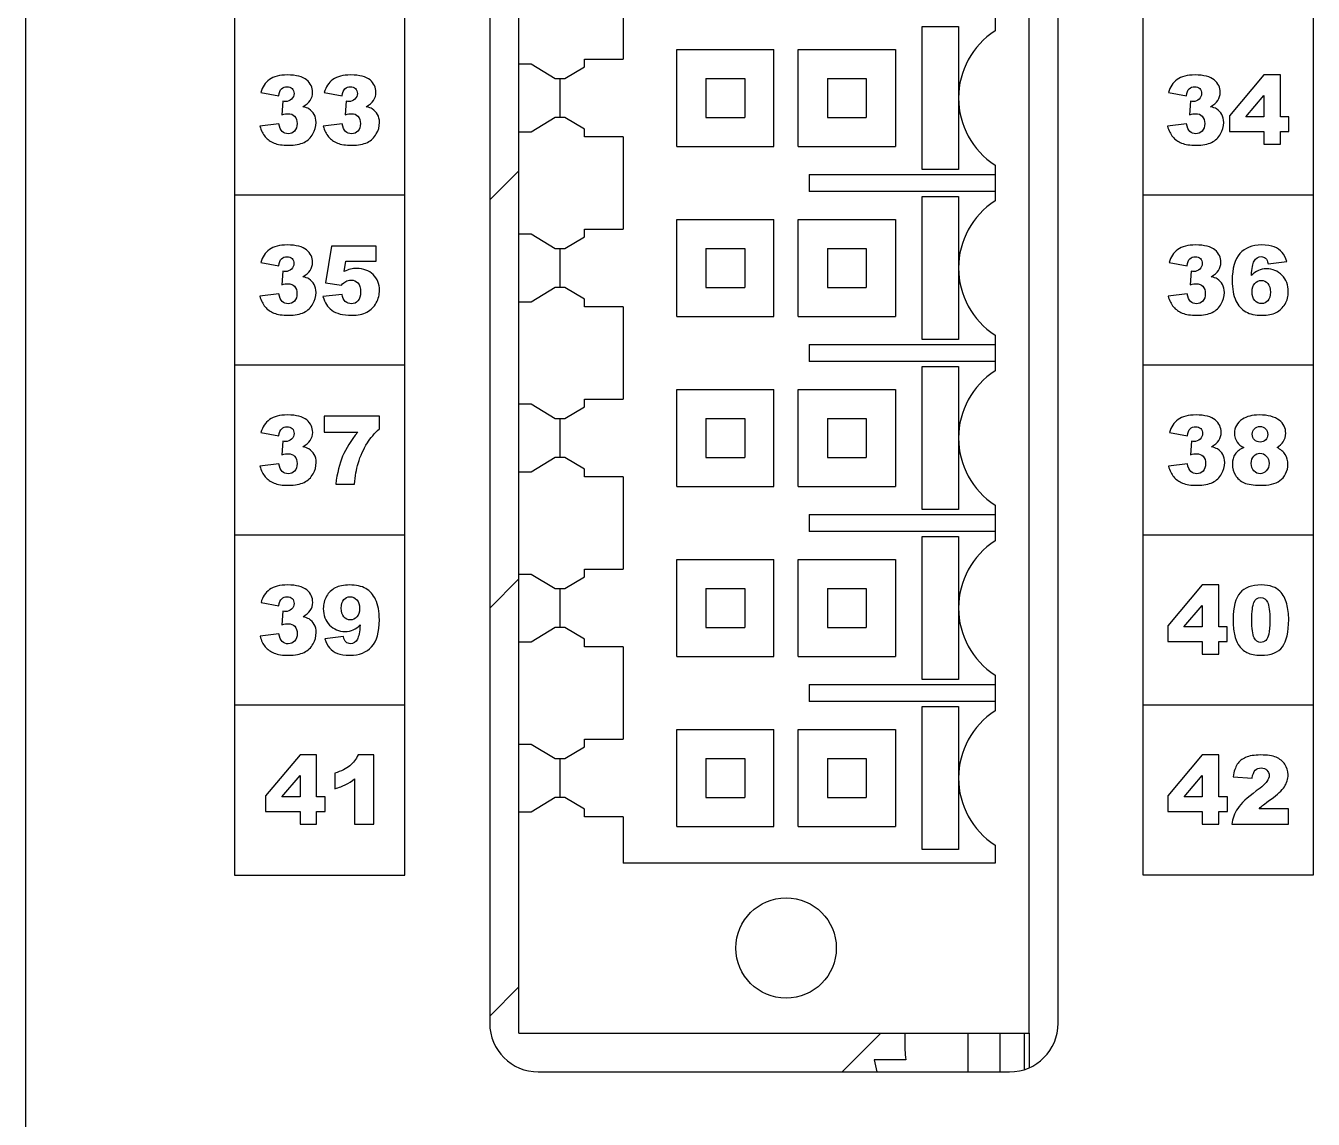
# Model space of a CAD drawing. Header units: millimetres. Extents: x 33 to 632, y -490 to 20.
# Drawn here: x 493.47 to 519.97, y -223.41 to -200.9 of the extents above; entities that cross this region are included whole.
import ezdxf

# ---------------------------------------------------------------- set-up
doc = ezdxf.new("R2010")
doc.units = ezdxf.units.MM

# ---------------------------------------------------------------- blocks, each defined once
blk = doc.blocks.new('MOD_DIM780')
at = {"linetype": 'Continuous'}
for p, q in [((115.619, 48.361), (115.619, 128.861)), ((126.119, 48.361), (126.119, 128.861)), ((115.019, 128.161), (115.019, 48.561)), ((126.719, 48.561), (126.719, 128.161)), ((109.769, 125.111), (109.769, 51.611)), ((113.269, 51.611), (113.269, 125.111)), ((128.469, 51.611), (128.469, 125.111)), ((131.969, 125.111), (131.969, 51.611)), ((105.469, 38.611), (105.469, 124.511)), ((117.769, 70.311), (117.769, 68.411)), ((125.419, 69.728), (125.419, 68.994)), ((123.918, 69.086), (124.669, 69.086)), ((123.918, 66.136), (123.918, 69.086)), ((124.669, 69.086), (124.669, 67.615)), ((116.969, 68.411), (117.769, 68.411)), ((116.97, 68.253), (116.969, 68.411)), ((118.869, 68.611), (120.869, 68.611)), ((118.869, 66.611), (118.869, 68.611)), ((120.869, 66.611), (120.869, 68.611)), ((121.369, 68.611), (123.369, 68.611)), ((121.369, 66.611), (121.369, 68.611)), ((123.369, 68.611), (123.369, 66.611)), ((115.619, 68.311), (115.869, 68.311)), ((115.869, 68.311), (116.369, 68.011)), ((116.566, 68.011), (116.97, 68.253)), ((116.369, 68.011), (116.566, 68.011)), ((116.469, 67.211), (116.469, 68.011)), ((119.469, 68.011), (120.269, 68.011)), ((119.469, 68.011), (119.469, 67.211)), ((120.269, 68.011), (120.269, 67.211)), ((121.969, 68.011), (122.769, 68.011)), ((121.969, 68.011), (121.969, 67.211)), ((122.769, 68.011), (122.769, 67.211)), ((130.954, 68.085), (130.245, 67.242)), ((131.293, 68.085), (130.954, 68.085)), ((131.293, 67.224), (131.293, 68.085)), ((110.31, 67.722), (110.677, 67.656)), ((111.614, 67.722), (111.982, 67.656)), ((124.669, 67.607), (124.669, 66.136)), ((128.991, 67.722), (129.358, 67.656)), ((130.579, 67.224), (130.954, 67.664)), ((130.954, 67.664), (130.954, 67.224)), ((110.761, 67.543), (110.741, 67.265)), ((112.066, 67.543), (112.046, 67.265)), ((129.442, 67.543), (129.422, 67.265)), ((110.677, 67.082), (110.289, 67.03)), ((111.982, 67.082), (111.593, 67.03)), ((116.369, 67.211), (115.869, 66.91)), ((116.566, 67.211), (116.369, 67.211)), ((116.97, 66.968), (116.566, 67.211)), ((119.469, 67.211), (120.269, 67.211)), ((121.969, 67.211), (122.769, 67.211)), ((129.358, 67.082), (128.97, 67.03)), ((130.245, 67.242), (130.245, 66.922)), ((130.954, 67.224), (130.579, 67.224)), ((131.469, 67.224), (131.293, 67.224)), ((131.469, 66.922), (131.469, 67.224)), ((115.869, 66.91), (115.619, 66.91)), ((116.969, 66.811), (116.97, 66.968)), ((117.769, 66.811), (116.969, 66.811)), ((117.769, 66.811), (117.769, 64.911)), ((130.245, 66.922), (130.954, 66.922)), ((130.954, 66.922), (130.954, 66.661)), ((131.293, 66.922), (131.469, 66.922)), ((131.293, 66.661), (131.293, 66.922)), ((118.869, 66.611), (120.869, 66.611)), ((121.369, 66.611), (123.369, 66.611)), ((130.954, 66.661), (131.293, 66.661)), ((115.019, 65.512), (115.619, 66.112)), ((121.594, 66.036), (125.419, 66.036)), ((121.594, 66.036), (121.594, 65.686)), ((124.669, 66.136), (123.918, 66.136)), ((125.419, 66.228), (125.419, 65.494)), ((113.269, 65.611), (109.769, 65.611)), ((125.419, 65.686), (121.594, 65.686)), ((123.918, 65.586), (124.669, 65.586)), ((123.918, 62.636), (123.918, 65.586)), ((124.669, 65.586), (124.669, 64.115)), ((131.969, 65.611), (128.469, 65.611)), ((118.869, 65.111), (120.869, 65.111)), ((118.869, 63.111), (118.869, 65.111)), ((120.869, 63.111), (120.869, 65.111)), ((121.369, 65.111), (123.369, 65.111)), ((121.369, 63.111), (121.369, 65.111)), ((123.369, 65.111), (123.369, 63.111)), ((115.619, 64.811), (115.869, 64.811)), ((115.869, 64.811), (116.369, 64.511)), ((116.566, 64.511), (116.97, 64.753)), ((116.969, 64.911), (117.769, 64.911)), ((116.97, 64.753), (116.969, 64.911)), ((111.761, 64.561), (111.638, 63.808)), ((112.684, 64.561), (111.761, 64.561)), ((112.684, 64.25), (112.684, 64.561)), ((116.369, 64.511), (116.566, 64.511)), ((116.469, 63.711), (116.469, 64.511)), ((119.469, 64.511), (120.269, 64.511)), ((119.469, 64.511), (119.469, 63.711)), ((120.269, 64.511), (120.269, 63.711)), ((121.969, 64.511), (122.769, 64.511)), ((121.969, 64.511), (121.969, 63.711)), ((122.769, 64.511), (122.769, 63.711)), ((110.308, 64.222), (110.676, 64.156)), ((112.025, 64.04), (112.059, 64.25)), ((112.059, 64.25), (112.684, 64.25)), ((129.004, 64.222), (129.372, 64.156)), ((131.039, 64.198), (131.425, 64.246)), ((110.76, 64.043), (110.74, 63.765)), ((124.669, 64.107), (124.669, 62.636)), ((129.456, 64.043), (129.436, 63.765)), ((111.638, 63.808), (111.969, 63.76)), ((116.369, 63.711), (115.869, 63.41)), ((116.566, 63.711), (116.369, 63.711)), ((116.97, 63.468), (116.566, 63.711)), ((119.469, 63.711), (120.269, 63.711)), ((121.969, 63.711), (122.769, 63.711)), ((110.676, 63.582), (110.287, 63.53)), ((111.98, 63.567), (111.587, 63.524)), ((115.869, 63.41), (115.619, 63.41)), ((116.969, 63.311), (116.97, 63.468)), ((129.372, 63.582), (128.983, 63.53)), ((117.769, 63.311), (116.969, 63.311)), ((117.769, 63.311), (117.769, 61.411)), ((118.869, 63.111), (120.869, 63.111)), ((121.369, 63.111), (123.369, 63.111)), ((124.669, 62.636), (123.918, 62.636)), ((125.419, 62.728), (125.419, 61.994)), ((121.594, 62.536), (125.419, 62.536)), ((121.594, 62.536), (121.594, 62.186)), ((113.269, 62.111), (109.769, 62.111)), ((125.419, 62.186), (121.594, 62.186)), ((123.918, 62.086), (124.669, 62.086)), ((123.918, 59.136), (123.918, 62.086)), ((124.669, 62.086), (124.669, 60.615)), ((131.969, 62.111), (128.469, 62.111)), ((118.869, 61.611), (120.869, 61.611)), ((118.869, 59.611), (118.869, 61.611)), ((120.869, 59.611), (120.869, 61.611)), ((121.369, 61.611), (123.369, 61.611)), ((121.369, 59.611), (121.369, 61.611)), ((123.369, 61.611), (123.369, 59.611)), ((115.619, 61.311), (115.869, 61.311)), ((115.869, 61.311), (116.369, 61.011)), ((116.566, 61.011), (116.97, 61.253)), ((116.969, 61.411), (117.769, 61.411)), ((116.97, 61.253), (116.969, 61.411)), ((112.748, 61.061), (111.613, 61.061)), ((111.613, 61.061), (111.613, 60.732)), ((112.748, 60.798), (112.748, 61.061)), ((116.369, 61.011), (116.566, 61.011)), ((116.469, 60.211), (116.469, 61.011)), ((119.469, 61.011), (120.269, 61.011)), ((119.469, 61.011), (119.469, 60.211)), ((120.269, 61.011), (120.269, 60.211)), ((121.969, 61.011), (122.769, 61.011)), ((121.969, 61.011), (121.969, 60.211)), ((122.769, 61.011), (122.769, 60.211)), ((110.311, 60.722), (110.679, 60.656)), ((111.613, 60.732), (112.304, 60.732)), ((129.01, 60.722), (129.378, 60.656)), ((110.763, 60.543), (110.743, 60.265)), ((124.669, 60.607), (124.669, 59.136)), ((129.462, 60.543), (129.442, 60.265)), ((116.369, 60.211), (115.869, 59.91)), ((116.566, 60.211), (116.369, 60.211)), ((116.97, 59.968), (116.566, 60.211)), ((119.469, 60.211), (120.269, 60.211)), ((121.969, 60.211), (122.769, 60.211)), ((110.679, 60.082), (110.29, 60.03)), ((115.869, 59.91), (115.619, 59.91)), ((116.969, 59.811), (116.97, 59.968)), ((129.378, 60.082), (128.989, 60.03)), ((111.849, 59.661), (112.236, 59.661)), ((117.769, 59.811), (116.969, 59.811)), ((117.769, 59.811), (117.769, 57.911)), ((118.869, 59.611), (120.869, 59.611)), ((121.369, 59.611), (123.369, 59.611)), ((124.669, 59.136), (123.918, 59.136)), ((125.419, 59.228), (125.419, 58.494)), ((121.594, 59.036), (125.419, 59.036)), ((121.594, 59.036), (121.594, 58.686)), ((113.269, 58.611), (109.769, 58.611)), ((125.419, 58.686), (121.594, 58.686)), ((123.918, 58.586), (124.669, 58.586)), ((123.918, 55.636), (123.918, 58.586)), ((124.669, 58.586), (124.669, 57.115)), ((131.969, 58.611), (128.469, 58.611)), ((118.869, 58.111), (120.869, 58.111)), ((118.869, 56.111), (118.869, 58.111)), ((120.869, 56.111), (120.869, 58.111)), ((121.369, 58.111), (123.369, 58.111)), ((121.369, 56.111), (121.369, 58.111)), ((123.369, 58.111), (123.369, 56.111)), ((115.619, 57.811), (115.869, 57.811)), ((115.869, 57.811), (116.369, 57.511)), ((116.969, 57.911), (117.769, 57.911)), ((116.97, 57.753), (116.969, 57.911)), ((115.019, 57.111), (115.619, 57.711)), ((116.369, 57.511), (116.566, 57.511)), ((116.469, 56.711), (116.469, 57.511)), ((116.566, 57.511), (116.97, 57.753)), ((119.469, 57.511), (120.269, 57.511)), ((119.469, 57.511), (119.469, 56.711)), ((120.269, 57.511), (120.269, 56.711)), ((121.969, 57.511), (122.769, 57.511)), ((121.969, 57.511), (121.969, 56.711)), ((122.769, 57.511), (122.769, 56.711)), ((129.683, 57.585), (128.975, 56.742)), ((130.023, 57.585), (129.683, 57.585)), ((130.023, 56.724), (130.023, 57.585)), ((110.312, 57.222), (110.679, 57.156)), ((110.763, 57.043), (110.743, 56.765)), ((124.669, 57.107), (124.669, 55.636)), ((129.308, 56.724), (129.683, 57.164)), ((129.683, 57.164), (129.683, 56.724)), ((116.369, 56.711), (115.869, 56.41)), ((116.566, 56.711), (116.369, 56.711)), ((116.97, 56.468), (116.566, 56.711)), ((119.469, 56.711), (120.269, 56.711)), ((121.969, 56.711), (122.769, 56.711)), ((128.975, 56.742), (128.975, 56.422)), ((129.683, 56.724), (129.308, 56.724)), ((130.198, 56.724), (130.023, 56.724)), ((130.198, 56.422), (130.198, 56.724)), ((110.679, 56.582), (110.291, 56.53)), ((112.011, 56.524), (111.624, 56.475)), ((116.969, 56.311), (116.97, 56.468)), ((115.869, 56.41), (115.619, 56.41)), ((117.769, 56.311), (116.969, 56.311)), ((117.769, 56.311), (117.769, 54.411)), ((128.975, 56.422), (129.683, 56.422)), ((129.683, 56.422), (129.683, 56.161)), ((130.023, 56.422), (130.198, 56.422)), ((130.023, 56.161), (130.023, 56.422)), ((118.869, 56.111), (120.869, 56.111)), ((121.369, 56.111), (123.369, 56.111)), ((129.683, 56.161), (130.023, 56.161)), ((125.419, 55.728), (125.419, 54.994)), ((121.594, 55.536), (125.419, 55.536)), ((121.594, 55.536), (121.594, 55.186)), ((124.669, 55.636), (123.918, 55.636)), ((125.419, 55.186), (121.594, 55.186)), ((113.269, 55.111), (109.769, 55.111)), ((123.918, 55.086), (124.669, 55.086)), ((123.918, 52.136), (123.918, 55.086)), ((124.669, 55.086), (124.669, 53.615)), ((131.969, 55.111), (128.469, 55.111)), ((118.869, 54.611), (120.869, 54.611)), ((118.869, 52.611), (118.869, 54.611)), ((120.869, 52.611), (120.869, 54.611)), ((121.369, 54.611), (123.369, 54.611)), ((121.369, 52.611), (121.369, 54.611)), ((123.369, 54.611), (123.369, 52.611)), ((116.969, 54.411), (117.769, 54.411)), ((116.97, 54.253), (116.969, 54.411)), ((111.115, 54.085), (110.406, 53.242)), ((111.454, 54.085), (111.115, 54.085)), ((111.454, 53.224), (111.454, 54.085)), ((112.632, 54.085), (112.31, 54.085)), ((112.632, 52.661), (112.632, 54.085)), ((115.619, 54.311), (115.869, 54.311)), ((115.869, 54.311), (116.369, 54.011)), ((116.566, 54.011), (116.97, 54.253)), ((129.686, 54.085), (128.978, 53.242)), ((130.025, 54.085), (129.686, 54.085)), ((130.025, 53.224), (130.025, 54.085)), ((116.369, 54.011), (116.566, 54.011)), ((116.469, 53.211), (116.469, 54.011)), ((119.469, 54.011), (120.269, 54.011)), ((119.469, 54.011), (119.469, 53.211)), ((120.269, 54.011), (120.269, 53.211)), ((121.969, 54.011), (122.769, 54.011)), ((121.969, 54.011), (121.969, 53.211)), ((122.769, 54.011), (122.769, 53.211)), ((110.739, 53.224), (111.115, 53.664)), ((111.115, 53.664), (111.115, 53.224)), ((111.83, 53.709), (111.83, 53.39)), ((112.239, 53.594), (112.239, 52.661)), ((124.669, 53.607), (124.669, 52.136)), ((129.311, 53.224), (129.686, 53.664)), ((129.686, 53.664), (129.686, 53.224)), ((130.322, 53.638), (130.712, 53.606)), ((110.406, 53.242), (110.406, 52.922)), ((111.115, 53.224), (110.739, 53.224)), ((111.63, 53.224), (111.454, 53.224)), ((111.63, 52.922), (111.63, 53.224)), ((116.369, 53.211), (115.869, 52.91)), ((116.566, 53.211), (116.369, 53.211)), ((116.97, 52.968), (116.566, 53.211)), ((119.469, 53.211), (120.269, 53.211)), ((121.969, 53.211), (122.769, 53.211)), ((128.978, 53.242), (128.978, 52.922)), ((129.686, 53.224), (129.311, 53.224)), ((130.201, 53.224), (130.025, 53.224)), ((130.201, 52.922), (130.201, 53.224)), ((110.406, 52.922), (111.115, 52.922)), ((111.115, 52.922), (111.115, 52.661)), ((111.454, 52.922), (111.63, 52.922)), ((111.454, 52.661), (111.454, 52.922)), ((115.869, 52.91), (115.619, 52.91)), ((116.969, 52.811), (116.97, 52.968)), ((117.769, 52.811), (116.969, 52.811)), ((117.769, 52.811), (117.769, 51.861)), ((128.978, 52.922), (129.686, 52.922)), ((129.686, 52.922), (129.686, 52.661)), ((130.025, 52.922), (130.201, 52.922)), ((130.025, 52.661), (130.025, 52.922)), ((131.461, 52.978), (130.853, 52.978)), ((131.461, 52.661), (131.461, 52.978)), ((111.115, 52.661), (111.454, 52.661)), ((112.239, 52.661), (112.632, 52.661)), ((118.869, 52.611), (120.869, 52.611)), ((121.369, 52.611), (123.369, 52.611)), ((129.686, 52.661), (130.025, 52.661)), ((130.294, 52.661), (131.461, 52.661)), ((125.419, 52.228), (125.419, 51.861)), ((124.669, 52.136), (123.918, 52.136)), ((125.419, 51.861), (117.769, 51.861)), ((109.769, 51.611), (113.269, 51.611)), ((131.969, 51.611), (128.469, 51.611)), ((115.019, 48.711), (115.619, 49.311)), ((115.619, 48.361), (126.119, 48.361)), ((122.27, 47.561), (123.07, 48.361)), ((124.869, 47.561), (124.869, 48.361)), ((125.519, 48.361), (125.519, 47.561)), ((126.019, 48.361), (126.019, 47.607)), ((126.119, 48.361), (126.119, 47.645)), ((123.583, 47.811), (122.932, 47.811)), ((116.019, 47.561), (125.719, 47.561))]:
    blk.add_line(p, q, dxfattribs=at)
blk.add_circle((121.119, 50.111), 1.033, dxfattribs=at)
for centre, radius, start, end in [((126.319, 67.611), 1.65, 123.0557, 236.9443), ((126.319, 64.111), 1.65, 123.0557, 236.9443), ((126.319, 60.611), 1.65, 123.0557, 236.9443), ((130.885, 60.708), 1.071, 270.0061, 282.0044), ((126.319, 57.111), 1.65, 123.0557, 236.9443), ((126.319, 53.611), 1.65, 123.0557, 236.9443), ((116.019, 48.561), 1, 180, 270), ((125.719, 48.561), 1, 270, 360), ((127.066, 48.211), 3.506, 177.5478, 180.0002), ((127.055, 48.211), 3.495, 179.9973, 186.5691), ((125.432, 48.211), 2.531, 189.0928, 194.8806)]:
    blk.add_arc(centre, radius, start, end, dxfattribs=at)
for points in [[(110.486, 67.991), (110.399, 67.928), (110.34, 67.838), (110.31, 67.722)], [(110.855, 68.085), (110.696, 68.085), (110.572, 68.053), (110.486, 67.991)], [(110.736, 67.801), (110.764, 67.829), (110.802, 67.843), (110.847, 67.843)], [(110.847, 67.843), (110.891, 67.843), (110.927, 67.83), (110.952, 67.804)], [(111.251, 67.982), (111.169, 68.05), (111.037, 68.085), (110.855, 68.085)], [(111.374, 67.725), (111.374, 67.829), (111.333, 67.914), (111.251, 67.982)], [(111.79, 67.991), (111.703, 67.928), (111.645, 67.838), (111.614, 67.722)], [(112.16, 68.085), (112, 68.085), (111.877, 68.053), (111.79, 67.991)], [(112.04, 67.801), (112.069, 67.829), (112.106, 67.843), (112.152, 67.843)], [(112.152, 67.843), (112.196, 67.843), (112.231, 67.83), (112.256, 67.804)], [(112.555, 67.982), (112.474, 68.05), (112.342, 68.085), (112.16, 68.085)], [(112.678, 67.725), (112.678, 67.829), (112.637, 67.914), (112.555, 67.982)], [(129.167, 67.991), (129.079, 67.928), (129.021, 67.838), (128.991, 67.722)], [(129.536, 68.085), (129.376, 68.085), (129.253, 68.053), (129.167, 67.991)], [(129.417, 67.801), (129.445, 67.829), (129.482, 67.843), (129.528, 67.843)], [(129.528, 67.843), (129.572, 67.843), (129.608, 67.83), (129.633, 67.804)], [(129.932, 67.982), (129.85, 68.05), (129.718, 68.085), (129.536, 68.085)], [(130.054, 67.725), (130.054, 67.829), (130.013, 67.914), (129.932, 67.982)], [(110.677, 67.656), (110.687, 67.725), (110.707, 67.773), (110.736, 67.801)], [(110.939, 67.587), (110.905, 67.555), (110.863, 67.538), (110.812, 67.538)], [(110.991, 67.703), (110.991, 67.658), (110.973, 67.619), (110.939, 67.587)], [(110.952, 67.804), (110.977, 67.779), (110.991, 67.745), (110.991, 67.703)], [(111.324, 67.561), (111.356, 67.61), (111.374, 67.664), (111.374, 67.725)], [(111.982, 67.656), (111.991, 67.725), (112.012, 67.773), (112.04, 67.801)], [(112.244, 67.587), (112.209, 67.555), (112.167, 67.538), (112.117, 67.538)], [(112.295, 67.703), (112.295, 67.658), (112.278, 67.619), (112.244, 67.587)], [(112.256, 67.804), (112.282, 67.779), (112.295, 67.745), (112.295, 67.703)], [(112.628, 67.561), (112.661, 67.61), (112.678, 67.664), (112.678, 67.725)], [(129.358, 67.656), (129.368, 67.725), (129.388, 67.773), (129.417, 67.801)], [(129.62, 67.587), (129.586, 67.555), (129.544, 67.538), (129.493, 67.538)], [(129.672, 67.703), (129.672, 67.658), (129.654, 67.619), (129.62, 67.587)], [(129.633, 67.804), (129.658, 67.779), (129.672, 67.745), (129.672, 67.703)], [(130.005, 67.561), (130.037, 67.61), (130.054, 67.664), (130.054, 67.725)], [(110.812, 67.538), (110.8, 67.538), (110.782, 67.539), (110.761, 67.543)], [(111.174, 67.432), (111.241, 67.469), (111.291, 67.512), (111.324, 67.561)], [(111.298, 67.385), (111.27, 67.403), (111.227, 67.419), (111.174, 67.432)], [(111.406, 67.272), (111.38, 67.319), (111.344, 67.357), (111.298, 67.385)], [(112.117, 67.538), (112.104, 67.538), (112.087, 67.539), (112.066, 67.543)], [(112.479, 67.432), (112.545, 67.469), (112.595, 67.512), (112.628, 67.561)], [(112.602, 67.385), (112.574, 67.403), (112.532, 67.419), (112.479, 67.432)], [(112.711, 67.272), (112.685, 67.319), (112.648, 67.357), (112.602, 67.385)], [(129.493, 67.538), (129.481, 67.538), (129.463, 67.539), (129.442, 67.543)], [(129.855, 67.432), (129.922, 67.469), (129.971, 67.512), (130.005, 67.561)], [(129.979, 67.385), (129.95, 67.403), (129.908, 67.419), (129.855, 67.432)], [(130.087, 67.272), (130.061, 67.319), (130.025, 67.357), (129.979, 67.385)], [(110.748, 66.919), (110.716, 66.949), (110.693, 67.004), (110.677, 67.082)], [(110.741, 67.265), (110.795, 67.28), (110.837, 67.288), (110.867, 67.288)], [(110.867, 67.288), (110.925, 67.288), (110.97, 67.27), (111.003, 67.234)], [(111.054, 67.084), (111.054, 67.02), (111.036, 66.969), (111.001, 66.931)], [(111.003, 67.234), (111.036, 67.198), (111.054, 67.149), (111.054, 67.084)], [(111.381, 66.87), (111.423, 66.944), (111.445, 67.023), (111.445, 67.105)], [(111.445, 67.105), (111.445, 67.17), (111.432, 67.225), (111.406, 67.272)], [(112.053, 66.919), (112.02, 66.949), (111.997, 67.004), (111.982, 67.082)], [(112.046, 67.265), (112.099, 67.28), (112.141, 67.288), (112.172, 67.288)], [(112.172, 67.288), (112.229, 67.288), (112.274, 67.27), (112.307, 67.234)], [(112.358, 67.084), (112.358, 67.02), (112.34, 66.969), (112.306, 66.931)], [(112.307, 67.234), (112.341, 67.198), (112.358, 67.149), (112.358, 67.084)], [(112.685, 66.87), (112.728, 66.944), (112.75, 67.023), (112.75, 67.105)], [(112.75, 67.105), (112.75, 67.17), (112.736, 67.225), (112.711, 67.272)], [(129.429, 66.919), (129.397, 66.949), (129.374, 67.004), (129.358, 67.082)], [(129.422, 67.265), (129.476, 67.28), (129.518, 67.288), (129.548, 67.288)], [(129.548, 67.288), (129.606, 67.288), (129.651, 67.27), (129.684, 67.234)], [(129.735, 67.084), (129.735, 67.02), (129.716, 66.969), (129.682, 66.931)], [(129.684, 67.234), (129.717, 67.198), (129.735, 67.149), (129.735, 67.084)], [(130.062, 66.87), (130.104, 66.944), (130.126, 67.023), (130.126, 67.105)], [(130.126, 67.105), (130.126, 67.17), (130.113, 67.225), (130.087, 67.272)], [(110.289, 67.03), (110.314, 66.942), (110.35, 66.87), (110.398, 66.813)], [(110.398, 66.813), (110.445, 66.755), (110.506, 66.711), (110.579, 66.682)], [(110.871, 66.874), (110.822, 66.874), (110.781, 66.888), (110.748, 66.919)], [(111.001, 66.931), (110.967, 66.893), (110.923, 66.874), (110.871, 66.874)], [(111.197, 66.697), (111.277, 66.737), (111.338, 66.795), (111.381, 66.87)], [(111.593, 67.03), (111.618, 66.942), (111.654, 66.87), (111.702, 66.813)], [(111.702, 66.813), (111.75, 66.755), (111.81, 66.711), (111.884, 66.682)], [(112.176, 66.874), (112.126, 66.874), (112.085, 66.888), (112.053, 66.919)], [(112.306, 66.931), (112.271, 66.893), (112.227, 66.874), (112.176, 66.874)], [(112.501, 66.697), (112.582, 66.737), (112.643, 66.795), (112.685, 66.87)], [(128.97, 67.03), (128.994, 66.942), (129.031, 66.87), (129.079, 66.813)], [(129.079, 66.813), (129.126, 66.755), (129.186, 66.711), (129.26, 66.682)], [(129.552, 66.874), (129.503, 66.874), (129.461, 66.888), (129.429, 66.919)], [(129.682, 66.931), (129.648, 66.893), (129.604, 66.874), (129.552, 66.874)], [(129.878, 66.697), (129.958, 66.737), (130.019, 66.795), (130.062, 66.87)], [(110.579, 66.682), (110.653, 66.652), (110.753, 66.637), (110.881, 66.637)], [(110.881, 66.637), (111.011, 66.637), (111.117, 66.658), (111.197, 66.697)], [(111.884, 66.682), (111.957, 66.652), (112.057, 66.637), (112.185, 66.637)], [(112.185, 66.637), (112.315, 66.637), (112.421, 66.658), (112.501, 66.697)], [(129.26, 66.682), (129.333, 66.652), (129.434, 66.637), (129.562, 66.637)], [(129.562, 66.637), (129.692, 66.637), (129.798, 66.658), (129.878, 66.697)], [(110.484, 64.491), (110.397, 64.428), (110.339, 64.338), (110.308, 64.222)], [(110.854, 64.585), (110.694, 64.585), (110.571, 64.553), (110.484, 64.491)], [(111.249, 64.482), (111.168, 64.55), (111.036, 64.585), (110.854, 64.585)], [(111.372, 64.225), (111.372, 64.329), (111.331, 64.414), (111.249, 64.482)], [(129.18, 64.491), (129.093, 64.428), (129.035, 64.338), (129.004, 64.222)], [(129.55, 64.585), (129.39, 64.585), (129.267, 64.553), (129.18, 64.491)], [(129.946, 64.482), (129.864, 64.55), (129.732, 64.585), (129.55, 64.585)], [(130.068, 64.225), (130.068, 64.329), (130.027, 64.414), (129.946, 64.482)], [(130.461, 64.408), (130.354, 64.29), (130.301, 64.105), (130.301, 63.853)], [(130.903, 64.585), (130.714, 64.585), (130.567, 64.525), (130.461, 64.408)], [(131.167, 64.545), (131.102, 64.571), (131.014, 64.585), (130.903, 64.585)], [(131.328, 64.432), (131.285, 64.482), (131.232, 64.52), (131.167, 64.545)], [(131.425, 64.246), (131.402, 64.32), (131.37, 64.383), (131.328, 64.432)], [(110.676, 64.156), (110.686, 64.225), (110.706, 64.273), (110.734, 64.301)], [(110.734, 64.301), (110.763, 64.329), (110.8, 64.343), (110.846, 64.343)], [(110.846, 64.343), (110.89, 64.343), (110.925, 64.33), (110.951, 64.304)], [(110.989, 64.203), (110.989, 64.158), (110.972, 64.119), (110.938, 64.087)], [(110.951, 64.304), (110.976, 64.279), (110.989, 64.245), (110.989, 64.203)], [(111.322, 64.061), (111.355, 64.11), (111.372, 64.164), (111.372, 64.225)], [(129.372, 64.156), (129.382, 64.225), (129.402, 64.273), (129.43, 64.301)], [(129.43, 64.301), (129.459, 64.329), (129.496, 64.343), (129.542, 64.343)], [(129.542, 64.343), (129.586, 64.343), (129.621, 64.33), (129.647, 64.304)], [(129.685, 64.203), (129.685, 64.158), (129.668, 64.119), (129.634, 64.087)], [(129.647, 64.304), (129.672, 64.279), (129.685, 64.245), (129.685, 64.203)], [(130.019, 64.061), (130.051, 64.11), (130.068, 64.164), (130.068, 64.225)], [(130.696, 63.956), (130.707, 64.106), (130.726, 64.204), (130.752, 64.251)], [(130.752, 64.251), (130.786, 64.313), (130.836, 64.346), (130.899, 64.346)], [(130.899, 64.346), (130.934, 64.346), (130.963, 64.334), (130.987, 64.312)], [(130.987, 64.312), (131.011, 64.289), (131.028, 64.251), (131.039, 64.198)], [(110.811, 64.038), (110.798, 64.038), (110.781, 64.039), (110.76, 64.043)], [(110.938, 64.087), (110.903, 64.055), (110.861, 64.038), (110.811, 64.038)], [(111.173, 63.932), (111.239, 63.969), (111.289, 64.012), (111.322, 64.061)], [(111.297, 63.885), (111.268, 63.903), (111.226, 63.919), (111.173, 63.932)], [(111.405, 63.772), (111.379, 63.819), (111.343, 63.857), (111.297, 63.885)], [(112.153, 64.086), (112.111, 64.076), (112.068, 64.06), (112.025, 64.04)], [(112.279, 64.101), (112.237, 64.101), (112.195, 64.096), (112.153, 64.086)], [(112.62, 63.974), (112.532, 64.058), (112.419, 64.101), (112.279, 64.101)], [(112.751, 63.654), (112.751, 63.782), (112.707, 63.889), (112.62, 63.974)], [(129.507, 64.038), (129.494, 64.038), (129.477, 64.039), (129.456, 64.043)], [(129.634, 64.087), (129.599, 64.055), (129.557, 64.038), (129.507, 64.038)], [(129.869, 63.932), (129.936, 63.969), (129.985, 64.012), (130.019, 64.061)], [(129.993, 63.885), (129.964, 63.903), (129.922, 63.919), (129.869, 63.932)], [(130.101, 63.772), (130.075, 63.819), (130.039, 63.857), (129.993, 63.885)], [(130.839, 64.06), (130.789, 64.037), (130.742, 64.003), (130.696, 63.956)], [(131.009, 64.095), (130.944, 64.095), (130.888, 64.083), (130.839, 64.06)], [(131.325, 63.961), (131.239, 64.05), (131.133, 64.095), (131.009, 64.095)], [(131.455, 63.622), (131.455, 63.759), (131.411, 63.871), (131.325, 63.961)], [(110.74, 63.765), (110.793, 63.78), (110.835, 63.788), (110.866, 63.788)], [(110.866, 63.788), (110.923, 63.788), (110.968, 63.77), (111.001, 63.734)], [(111.001, 63.734), (111.035, 63.698), (111.052, 63.649), (111.052, 63.584)], [(111.379, 63.37), (111.422, 63.444), (111.444, 63.523), (111.444, 63.605)], [(111.444, 63.605), (111.444, 63.67), (111.43, 63.725), (111.405, 63.772)], [(111.969, 63.76), (112, 63.795), (112.028, 63.82), (112.055, 63.833)], [(112.055, 63.833), (112.089, 63.851), (112.126, 63.861), (112.164, 63.861)], [(112.164, 63.861), (112.223, 63.861), (112.27, 63.841), (112.306, 63.802)], [(112.306, 63.802), (112.341, 63.763), (112.36, 63.702), (112.36, 63.619)], [(112.36, 63.619), (112.36, 63.537), (112.341, 63.476), (112.306, 63.435)], [(112.684, 63.394), (112.728, 63.477), (112.751, 63.564), (112.751, 63.654)], [(129.436, 63.765), (129.49, 63.78), (129.532, 63.788), (129.562, 63.788)], [(129.562, 63.788), (129.62, 63.788), (129.664, 63.77), (129.698, 63.734)], [(129.698, 63.734), (129.731, 63.698), (129.748, 63.649), (129.748, 63.584)], [(130.076, 63.37), (130.118, 63.444), (130.14, 63.523), (130.14, 63.605)], [(130.14, 63.605), (130.14, 63.67), (130.127, 63.725), (130.101, 63.772)], [(130.301, 63.853), (130.301, 63.68), (130.326, 63.542), (130.377, 63.437)], [(130.709, 63.622), (130.709, 63.696), (130.727, 63.754), (130.764, 63.794)], [(130.766, 63.443), (130.728, 63.486), (130.709, 63.546), (130.709, 63.622)], [(130.764, 63.794), (130.8, 63.834), (130.846, 63.854), (130.9, 63.854)], [(130.9, 63.854), (130.953, 63.854), (130.997, 63.833), (131.032, 63.792)], [(131.032, 63.792), (131.068, 63.75), (131.086, 63.69), (131.086, 63.611)], [(131.086, 63.611), (131.086, 63.534), (131.069, 63.476), (131.035, 63.437)], [(131.389, 63.369), (131.433, 63.445), (131.455, 63.529), (131.455, 63.622)], [(110.287, 63.53), (110.312, 63.442), (110.348, 63.37), (110.396, 63.313)], [(110.747, 63.419), (110.714, 63.449), (110.691, 63.504), (110.676, 63.582)], [(110.87, 63.374), (110.82, 63.374), (110.779, 63.388), (110.747, 63.419)], [(111, 63.431), (110.965, 63.393), (110.921, 63.374), (110.87, 63.374)], [(111.052, 63.584), (111.052, 63.52), (111.034, 63.469), (111, 63.431)], [(111.195, 63.197), (111.276, 63.237), (111.337, 63.295), (111.379, 63.37)], [(111.587, 63.524), (111.606, 63.458), (111.63, 63.403), (111.659, 63.359)], [(111.659, 63.359), (111.687, 63.315), (111.725, 63.275), (111.77, 63.241)], [(112.047, 63.422), (112.012, 63.455), (111.99, 63.504), (111.98, 63.567)], [(112.172, 63.374), (112.124, 63.374), (112.082, 63.39), (112.047, 63.422)], [(112.306, 63.435), (112.271, 63.394), (112.226, 63.374), (112.172, 63.374)], [(112.492, 63.203), (112.574, 63.247), (112.638, 63.31), (112.684, 63.394)], [(128.983, 63.53), (129.008, 63.442), (129.045, 63.37), (129.092, 63.313)], [(129.443, 63.419), (129.41, 63.449), (129.387, 63.504), (129.372, 63.582)], [(129.566, 63.374), (129.516, 63.374), (129.475, 63.388), (129.443, 63.419)], [(129.696, 63.431), (129.662, 63.393), (129.618, 63.374), (129.566, 63.374)], [(129.748, 63.584), (129.748, 63.52), (129.73, 63.469), (129.696, 63.431)], [(129.891, 63.197), (129.972, 63.237), (130.033, 63.295), (130.076, 63.37)], [(130.377, 63.437), (130.427, 63.332), (130.495, 63.256), (130.58, 63.208)], [(130.907, 63.379), (130.851, 63.379), (130.805, 63.4), (130.766, 63.443)], [(131.035, 63.437), (131, 63.398), (130.957, 63.379), (130.907, 63.379)], [(131.207, 63.195), (131.285, 63.234), (131.345, 63.292), (131.389, 63.369)], [(110.396, 63.313), (110.444, 63.255), (110.504, 63.211), (110.578, 63.182)], [(110.578, 63.182), (110.651, 63.152), (110.751, 63.137), (110.879, 63.137)], [(110.879, 63.137), (111.009, 63.137), (111.115, 63.158), (111.195, 63.197)], [(111.77, 63.241), (111.816, 63.207), (111.873, 63.18), (111.939, 63.163)], [(111.939, 63.163), (112.004, 63.146), (112.084, 63.137), (112.176, 63.137)], [(112.176, 63.137), (112.304, 63.137), (112.41, 63.159), (112.492, 63.203)], [(129.092, 63.313), (129.14, 63.255), (129.2, 63.211), (129.274, 63.182)], [(129.274, 63.182), (129.347, 63.152), (129.448, 63.137), (129.576, 63.137)], [(129.576, 63.137), (129.705, 63.137), (129.811, 63.158), (129.891, 63.197)], [(130.58, 63.208), (130.664, 63.161), (130.777, 63.137), (130.917, 63.137)], [(130.917, 63.137), (131.034, 63.137), (131.13, 63.157), (131.207, 63.195)], [(110.487, 60.991), (110.4, 60.928), (110.342, 60.838), (110.311, 60.722)], [(110.856, 61.085), (110.697, 61.085), (110.574, 61.053), (110.487, 60.991)], [(111.252, 60.982), (111.171, 61.05), (111.039, 61.085), (110.856, 61.085)], [(111.375, 60.725), (111.375, 60.829), (111.334, 60.914), (111.252, 60.982)], [(129.186, 60.991), (129.099, 60.928), (129.041, 60.838), (129.01, 60.722)], [(129.556, 61.085), (129.396, 61.085), (129.273, 61.053), (129.186, 60.991)], [(129.951, 60.982), (129.87, 61.05), (129.738, 61.085), (129.556, 61.085)], [(130.074, 60.725), (130.074, 60.829), (130.033, 60.914), (129.951, 60.982)], [(130.513, 60.998), (130.403, 60.924), (130.348, 60.828), (130.348, 60.711)], [(130.854, 61.085), (130.713, 61.085), (130.599, 61.056), (130.513, 60.998)], [(131.269, 60.977), (131.179, 61.048), (131.041, 61.085), (130.854, 61.085)], [(131.403, 60.708), (131.403, 60.816), (131.359, 60.906), (131.269, 60.977)], [(110.679, 60.656), (110.688, 60.725), (110.708, 60.773), (110.737, 60.801)], [(110.737, 60.801), (110.766, 60.829), (110.803, 60.843), (110.849, 60.843)], [(110.849, 60.843), (110.893, 60.843), (110.928, 60.83), (110.953, 60.804)], [(110.992, 60.703), (110.992, 60.658), (110.975, 60.619), (110.941, 60.587)], [(110.953, 60.804), (110.979, 60.779), (110.992, 60.745), (110.992, 60.703)], [(111.325, 60.561), (111.358, 60.61), (111.375, 60.664), (111.375, 60.725)], [(112.304, 60.732), (112.162, 60.556), (112.058, 60.39), (111.992, 60.236)], [(112.501, 60.509), (112.567, 60.612), (112.649, 60.708), (112.748, 60.798)], [(129.378, 60.656), (129.387, 60.725), (129.407, 60.773), (129.436, 60.801)], [(129.436, 60.801), (129.465, 60.829), (129.502, 60.843), (129.548, 60.843)], [(129.548, 60.843), (129.592, 60.843), (129.627, 60.83), (129.652, 60.804)], [(129.691, 60.703), (129.691, 60.658), (129.674, 60.619), (129.64, 60.587)], [(129.652, 60.804), (129.678, 60.779), (129.691, 60.745), (129.691, 60.703)], [(130.024, 60.561), (130.057, 60.61), (130.074, 60.664), (130.074, 60.725)], [(130.348, 60.711), (130.348, 60.64), (130.367, 60.577), (130.405, 60.522)], [(130.714, 60.688), (130.714, 60.735), (130.728, 60.773), (130.758, 60.803)], [(130.759, 60.571), (130.728, 60.6), (130.714, 60.64), (130.714, 60.688)], [(130.758, 60.803), (130.787, 60.832), (130.826, 60.848), (130.873, 60.848)], [(130.873, 60.848), (130.919, 60.848), (130.957, 60.832), (130.988, 60.802)], [(130.988, 60.802), (131.018, 60.771), (131.033, 60.732), (131.033, 60.684)], [(131.35, 60.532), (131.385, 60.586), (131.403, 60.645), (131.403, 60.708)], [(110.814, 60.538), (110.801, 60.538), (110.784, 60.539), (110.763, 60.543)], [(110.941, 60.587), (110.906, 60.555), (110.864, 60.538), (110.814, 60.538)], [(111.175, 60.432), (111.242, 60.469), (111.292, 60.512), (111.325, 60.561)], [(111.299, 60.385), (111.271, 60.403), (111.229, 60.419), (111.175, 60.432)], [(112.31, 60.088), (112.357, 60.242), (112.421, 60.383), (112.501, 60.509)], [(129.513, 60.538), (129.5, 60.538), (129.483, 60.539), (129.462, 60.543)], [(129.64, 60.587), (129.605, 60.555), (129.563, 60.538), (129.513, 60.538)], [(129.874, 60.432), (129.941, 60.469), (129.991, 60.512), (130.024, 60.561)], [(129.998, 60.385), (129.97, 60.403), (129.928, 60.419), (129.874, 60.432)], [(130.405, 60.522), (130.433, 60.482), (130.478, 60.446), (130.539, 60.413)], [(130.88, 60.527), (130.829, 60.527), (130.789, 60.541), (130.759, 60.571)], [(130.99, 60.571), (130.961, 60.541), (130.924, 60.527), (130.88, 60.527)], [(131.033, 60.684), (131.033, 60.638), (131.019, 60.599), (130.99, 60.571)], [(131.224, 60.413), (131.281, 60.451), (131.323, 60.491), (131.35, 60.532)], [(110.743, 60.265), (110.796, 60.28), (110.838, 60.288), (110.869, 60.288)], [(110.869, 60.288), (110.926, 60.288), (110.971, 60.27), (111.004, 60.234)], [(111.004, 60.234), (111.038, 60.198), (111.055, 60.149), (111.055, 60.084)], [(111.407, 60.272), (111.382, 60.319), (111.345, 60.357), (111.299, 60.385)], [(111.447, 60.105), (111.447, 60.17), (111.433, 60.225), (111.407, 60.272)], [(111.992, 60.236), (111.927, 60.081), (111.879, 59.889), (111.849, 59.661)], [(129.442, 60.265), (129.495, 60.28), (129.537, 60.288), (129.568, 60.288)], [(129.568, 60.288), (129.625, 60.288), (129.67, 60.27), (129.703, 60.234)], [(129.703, 60.234), (129.737, 60.198), (129.754, 60.149), (129.754, 60.084)], [(130.107, 60.272), (130.081, 60.319), (130.044, 60.357), (129.998, 60.385)], [(130.146, 60.105), (130.146, 60.17), (130.132, 60.225), (130.107, 60.272)], [(130.362, 60.28), (130.324, 60.223), (130.305, 60.154), (130.305, 60.072)], [(130.539, 60.413), (130.459, 60.382), (130.401, 60.338), (130.362, 60.28)], [(130.693, 60.086), (130.693, 60.151), (130.71, 60.202), (130.746, 60.24)], [(130.746, 60.24), (130.783, 60.279), (130.825, 60.298), (130.873, 60.298)], [(130.873, 60.298), (130.922, 60.298), (130.965, 60.278), (131.002, 60.238)], [(131.002, 60.238), (131.04, 60.198), (131.059, 60.148), (131.059, 60.087)], [(131.393, 60.269), (131.356, 60.328), (131.299, 60.377), (131.224, 60.413)], [(131.449, 60.07), (131.449, 60.143), (131.43, 60.209), (131.393, 60.269)], [(110.29, 60.03), (110.315, 59.942), (110.351, 59.87), (110.399, 59.813)], [(110.75, 59.919), (110.717, 59.949), (110.694, 60.004), (110.679, 60.082)], [(110.873, 59.874), (110.823, 59.874), (110.782, 59.888), (110.75, 59.919)], [(111.003, 59.931), (110.968, 59.893), (110.924, 59.874), (110.873, 59.874)], [(111.055, 60.084), (111.055, 60.02), (111.037, 59.969), (111.003, 59.931)], [(111.382, 59.87), (111.425, 59.944), (111.447, 60.023), (111.447, 60.105)], [(112.236, 59.661), (112.249, 59.825), (112.274, 59.967), (112.31, 60.088)], [(128.989, 60.03), (129.014, 59.942), (129.05, 59.87), (129.098, 59.813)], [(129.449, 59.919), (129.416, 59.949), (129.393, 60.004), (129.378, 60.082)], [(129.572, 59.874), (129.522, 59.874), (129.481, 59.888), (129.449, 59.919)], [(129.702, 59.931), (129.667, 59.893), (129.623, 59.874), (129.572, 59.874)], [(129.754, 60.084), (129.754, 60.02), (129.736, 59.969), (129.702, 59.931)], [(130.081, 59.87), (130.124, 59.944), (130.146, 60.023), (130.146, 60.105)], [(130.305, 60.072), (130.305, 59.988), (130.325, 59.912), (130.366, 59.844)], [(130.749, 59.934), (130.711, 59.973), (130.693, 60.024), (130.693, 60.086)], [(130.878, 59.876), (130.829, 59.876), (130.786, 59.895), (130.749, 59.934)], [(131.003, 59.935), (130.966, 59.895), (130.924, 59.876), (130.878, 59.876)], [(131.059, 60.087), (131.059, 60.025), (131.04, 59.975), (131.003, 59.935)], [(131.401, 59.874), (131.433, 59.935), (131.449, 60), (131.449, 60.07)], [(110.399, 59.813), (110.447, 59.755), (110.507, 59.711), (110.58, 59.682)], [(110.58, 59.682), (110.654, 59.652), (110.754, 59.637), (110.882, 59.637)], [(110.882, 59.637), (111.012, 59.637), (111.118, 59.658), (111.198, 59.697)], [(111.198, 59.697), (111.279, 59.737), (111.34, 59.795), (111.382, 59.87)], [(129.098, 59.813), (129.146, 59.755), (129.206, 59.711), (129.28, 59.682)], [(129.28, 59.682), (129.353, 59.652), (129.453, 59.637), (129.581, 59.637)], [(129.581, 59.637), (129.711, 59.637), (129.817, 59.658), (129.897, 59.697)], [(129.897, 59.697), (129.978, 59.737), (130.039, 59.795), (130.081, 59.87)], [(130.366, 59.844), (130.406, 59.775), (130.467, 59.724), (130.545, 59.689)], [(130.545, 59.689), (130.623, 59.655), (130.736, 59.637), (130.885, 59.637)], [(131.107, 59.66), (131.177, 59.675), (131.235, 59.7), (131.282, 59.733)], [(131.282, 59.733), (131.329, 59.766), (131.368, 59.813), (131.401, 59.874)], [(110.857, 57.585), (110.697, 57.585), (110.574, 57.553), (110.488, 57.491)], [(111.253, 57.482), (111.171, 57.55), (111.039, 57.585), (110.857, 57.585)], [(111.841, 57.526), (111.764, 57.486), (111.704, 57.429), (111.66, 57.353)], [(112.132, 57.585), (112.015, 57.585), (111.918, 57.565), (111.841, 57.526)], [(112.469, 57.512), (112.384, 57.56), (112.271, 57.585), (112.132, 57.585)], [(112.671, 57.283), (112.621, 57.388), (112.553, 57.464), (112.469, 57.512)], [(130.901, 57.585), (130.704, 57.585), (130.558, 57.531), (130.463, 57.425)], [(131.133, 57.549), (131.072, 57.572), (130.995, 57.585), (130.901, 57.585)], [(131.281, 57.459), (131.243, 57.496), (131.193, 57.526), (131.133, 57.549)], [(110.488, 57.491), (110.4, 57.428), (110.342, 57.338), (110.312, 57.222)], [(110.679, 57.156), (110.689, 57.225), (110.709, 57.273), (110.738, 57.301)], [(110.738, 57.301), (110.766, 57.329), (110.803, 57.343), (110.849, 57.343)], [(110.849, 57.343), (110.893, 57.343), (110.929, 57.33), (110.954, 57.304)], [(110.954, 57.304), (110.979, 57.279), (110.993, 57.245), (110.993, 57.203)], [(111.376, 57.225), (111.376, 57.329), (111.334, 57.414), (111.253, 57.482)], [(111.66, 57.353), (111.616, 57.276), (111.594, 57.191), (111.594, 57.098)], [(111.964, 57.109), (111.964, 57.186), (111.98, 57.245), (112.015, 57.284)], [(112.015, 57.284), (112.049, 57.322), (112.092, 57.342), (112.143, 57.342)], [(112.143, 57.342), (112.198, 57.342), (112.245, 57.32), (112.283, 57.277)], [(112.283, 57.277), (112.321, 57.234), (112.34, 57.175), (112.34, 57.099)], [(112.748, 56.868), (112.748, 57.04), (112.722, 57.178), (112.671, 57.283)], [(130.463, 57.425), (130.367, 57.318), (130.32, 57.132), (130.32, 56.866)], [(130.748, 57.227), (130.777, 57.292), (130.823, 57.326), (130.888, 57.326)], [(130.888, 57.326), (130.951, 57.326), (130.998, 57.293), (131.029, 57.229)], [(131.371, 57.341), (131.349, 57.382), (131.319, 57.421), (131.281, 57.459)], [(131.424, 57.198), (131.411, 57.252), (131.393, 57.3), (131.371, 57.341)], [(110.814, 57.038), (110.802, 57.038), (110.784, 57.039), (110.763, 57.043)], [(110.941, 57.087), (110.907, 57.055), (110.865, 57.038), (110.814, 57.038)], [(110.993, 57.203), (110.993, 57.158), (110.975, 57.119), (110.941, 57.087)], [(111.176, 56.932), (111.243, 56.969), (111.292, 57.012), (111.326, 57.061)], [(111.326, 57.061), (111.358, 57.11), (111.376, 57.164), (111.376, 57.225)], [(111.594, 57.098), (111.594, 56.962), (111.637, 56.849), (111.723, 56.76)], [(112.016, 56.929), (111.981, 56.971), (111.964, 57.031), (111.964, 57.109)], [(112.34, 57.099), (112.34, 57.025), (112.322, 56.968), (112.286, 56.928)], [(130.705, 56.865), (130.705, 57.041), (130.72, 57.162), (130.748, 57.227)], [(131.029, 57.229), (131.061, 57.165), (131.077, 57.04), (131.077, 56.855)], [(131.464, 56.871), (131.464, 56.984), (131.45, 57.093), (131.424, 57.198)], [(110.743, 56.765), (110.797, 56.78), (110.839, 56.788), (110.869, 56.788)], [(110.869, 56.788), (110.927, 56.788), (110.972, 56.77), (111.005, 56.734)], [(111.005, 56.734), (111.038, 56.698), (111.056, 56.649), (111.056, 56.584)], [(111.3, 56.885), (111.271, 56.903), (111.229, 56.919), (111.176, 56.932)], [(111.408, 56.772), (111.382, 56.819), (111.346, 56.857), (111.3, 56.885)], [(111.447, 56.605), (111.447, 56.67), (111.434, 56.725), (111.408, 56.772)], [(111.723, 56.76), (111.809, 56.671), (111.915, 56.627), (112.041, 56.627)], [(112.149, 56.867), (112.096, 56.867), (112.052, 56.887), (112.016, 56.929)], [(112.286, 56.928), (112.249, 56.887), (112.203, 56.867), (112.149, 56.867)], [(112.211, 56.66), (112.26, 56.682), (112.308, 56.717), (112.354, 56.765)], [(112.354, 56.765), (112.341, 56.614), (112.322, 56.516), (112.297, 56.47)], [(112.588, 56.313), (112.694, 56.43), (112.748, 56.615), (112.748, 56.868)], [(130.32, 56.866), (130.32, 56.758), (130.328, 56.659), (130.347, 56.569)], [(130.752, 56.5), (130.721, 56.565), (130.705, 56.687), (130.705, 56.865)], [(131.077, 56.855), (131.077, 56.728), (131.069, 56.634), (131.056, 56.575)], [(131.335, 56.313), (131.421, 56.431), (131.464, 56.617), (131.464, 56.871)], [(110.291, 56.53), (110.315, 56.442), (110.352, 56.37), (110.4, 56.313)], [(110.75, 56.419), (110.718, 56.449), (110.695, 56.504), (110.679, 56.582)], [(111.056, 56.584), (111.056, 56.52), (111.037, 56.469), (111.003, 56.431)], [(111.383, 56.37), (111.425, 56.444), (111.447, 56.523), (111.447, 56.605)], [(111.624, 56.475), (111.647, 56.4), (111.679, 56.338), (111.722, 56.288)], [(112.062, 56.408), (112.037, 56.431), (112.02, 56.469), (112.011, 56.524)], [(112.041, 56.627), (112.105, 56.627), (112.161, 56.637), (112.211, 56.66)], [(112.297, 56.47), (112.262, 56.407), (112.213, 56.376), (112.151, 56.376)], [(130.347, 56.569), (130.366, 56.48), (130.392, 56.41), (130.426, 56.358)], [(130.89, 56.402), (130.829, 56.402), (130.784, 56.435), (130.752, 56.5)], [(131.056, 56.575), (131.042, 56.515), (131.02, 56.471), (130.992, 56.443)], [(110.4, 56.313), (110.447, 56.255), (110.507, 56.211), (110.581, 56.182)], [(110.581, 56.182), (110.654, 56.152), (110.755, 56.137), (110.883, 56.137)], [(110.873, 56.374), (110.824, 56.374), (110.782, 56.388), (110.75, 56.419)], [(111.003, 56.431), (110.969, 56.393), (110.925, 56.374), (110.873, 56.374)], [(110.883, 56.137), (111.013, 56.137), (111.119, 56.158), (111.199, 56.197)], [(111.199, 56.197), (111.279, 56.237), (111.34, 56.295), (111.383, 56.37)], [(111.722, 56.288), (111.764, 56.239), (111.818, 56.201), (111.883, 56.175)], [(112.151, 56.376), (112.116, 56.376), (112.086, 56.386), (112.062, 56.408)], [(112.146, 56.137), (112.334, 56.137), (112.481, 56.195), (112.588, 56.313)], [(130.426, 56.358), (130.472, 56.286), (130.532, 56.23), (130.605, 56.193)], [(130.605, 56.193), (130.678, 56.156), (130.772, 56.137), (130.891, 56.137)], [(130.992, 56.443), (130.963, 56.416), (130.929, 56.402), (130.89, 56.402)], [(130.891, 56.137), (131.101, 56.137), (131.249, 56.195), (131.335, 56.313)], [(111.883, 56.175), (111.947, 56.15), (112.034, 56.137), (112.146, 56.137)], [(112.31, 54.085), (112.268, 53.997), (112.211, 53.922), (112.139, 53.863)], [(130.887, 54.085), (130.755, 54.085), (130.653, 54.067), (130.578, 54.035)], [(131.206, 54.037), (131.129, 54.068), (131.023, 54.085), (130.887, 54.085)], [(112.139, 53.863), (112.065, 53.803), (111.962, 53.751), (111.83, 53.709)], [(130.406, 53.894), (130.365, 53.832), (130.338, 53.747), (130.322, 53.638)], [(130.578, 54.035), (130.504, 54.002), (130.447, 53.955), (130.406, 53.894)], [(130.775, 53.771), (130.807, 53.802), (130.848, 53.818), (130.897, 53.818)], [(130.897, 53.818), (130.945, 53.818), (130.984, 53.803), (131.016, 53.772)], [(131.385, 53.894), (131.341, 53.959), (131.282, 54.006), (131.206, 54.037)], [(131.451, 53.677), (131.451, 53.757), (131.429, 53.829), (131.385, 53.894)], [(112.054, 53.476), (112.113, 53.506), (112.175, 53.545), (112.239, 53.594)], [(130.712, 53.606), (130.723, 53.684), (130.744, 53.74), (130.775, 53.771)], [(131.015, 53.539), (130.983, 53.494), (130.911, 53.429), (130.797, 53.345)], [(131.063, 53.663), (131.063, 53.623), (131.047, 53.582), (131.015, 53.539)], [(131.016, 53.772), (131.047, 53.742), (131.063, 53.705), (131.063, 53.663)], [(131.376, 53.432), (131.425, 53.51), (131.451, 53.591), (131.451, 53.677)], [(111.83, 53.39), (111.92, 53.417), (111.994, 53.446), (112.054, 53.476)], [(130.797, 53.345), (130.61, 53.207), (130.483, 53.087), (130.415, 52.985)], [(131.103, 53.177), (131.235, 53.269), (131.326, 53.354), (131.376, 53.432)], [(130.853, 52.978), (130.889, 53.012), (130.919, 53.041), (130.946, 53.062)], [(130.946, 53.062), (130.973, 53.084), (131.025, 53.122), (131.103, 53.177)], [(130.415, 52.985), (130.347, 52.884), (130.307, 52.775), (130.294, 52.661)]]:
    blk.add_open_spline(points, degree=3, dxfattribs=at)

msp = doc.modelspace()

# ---------------------------------------------------------------- block references
msp.add_blockref('MOD_DIM780', (388, -270))

doc.saveas('drawing.dxf')
